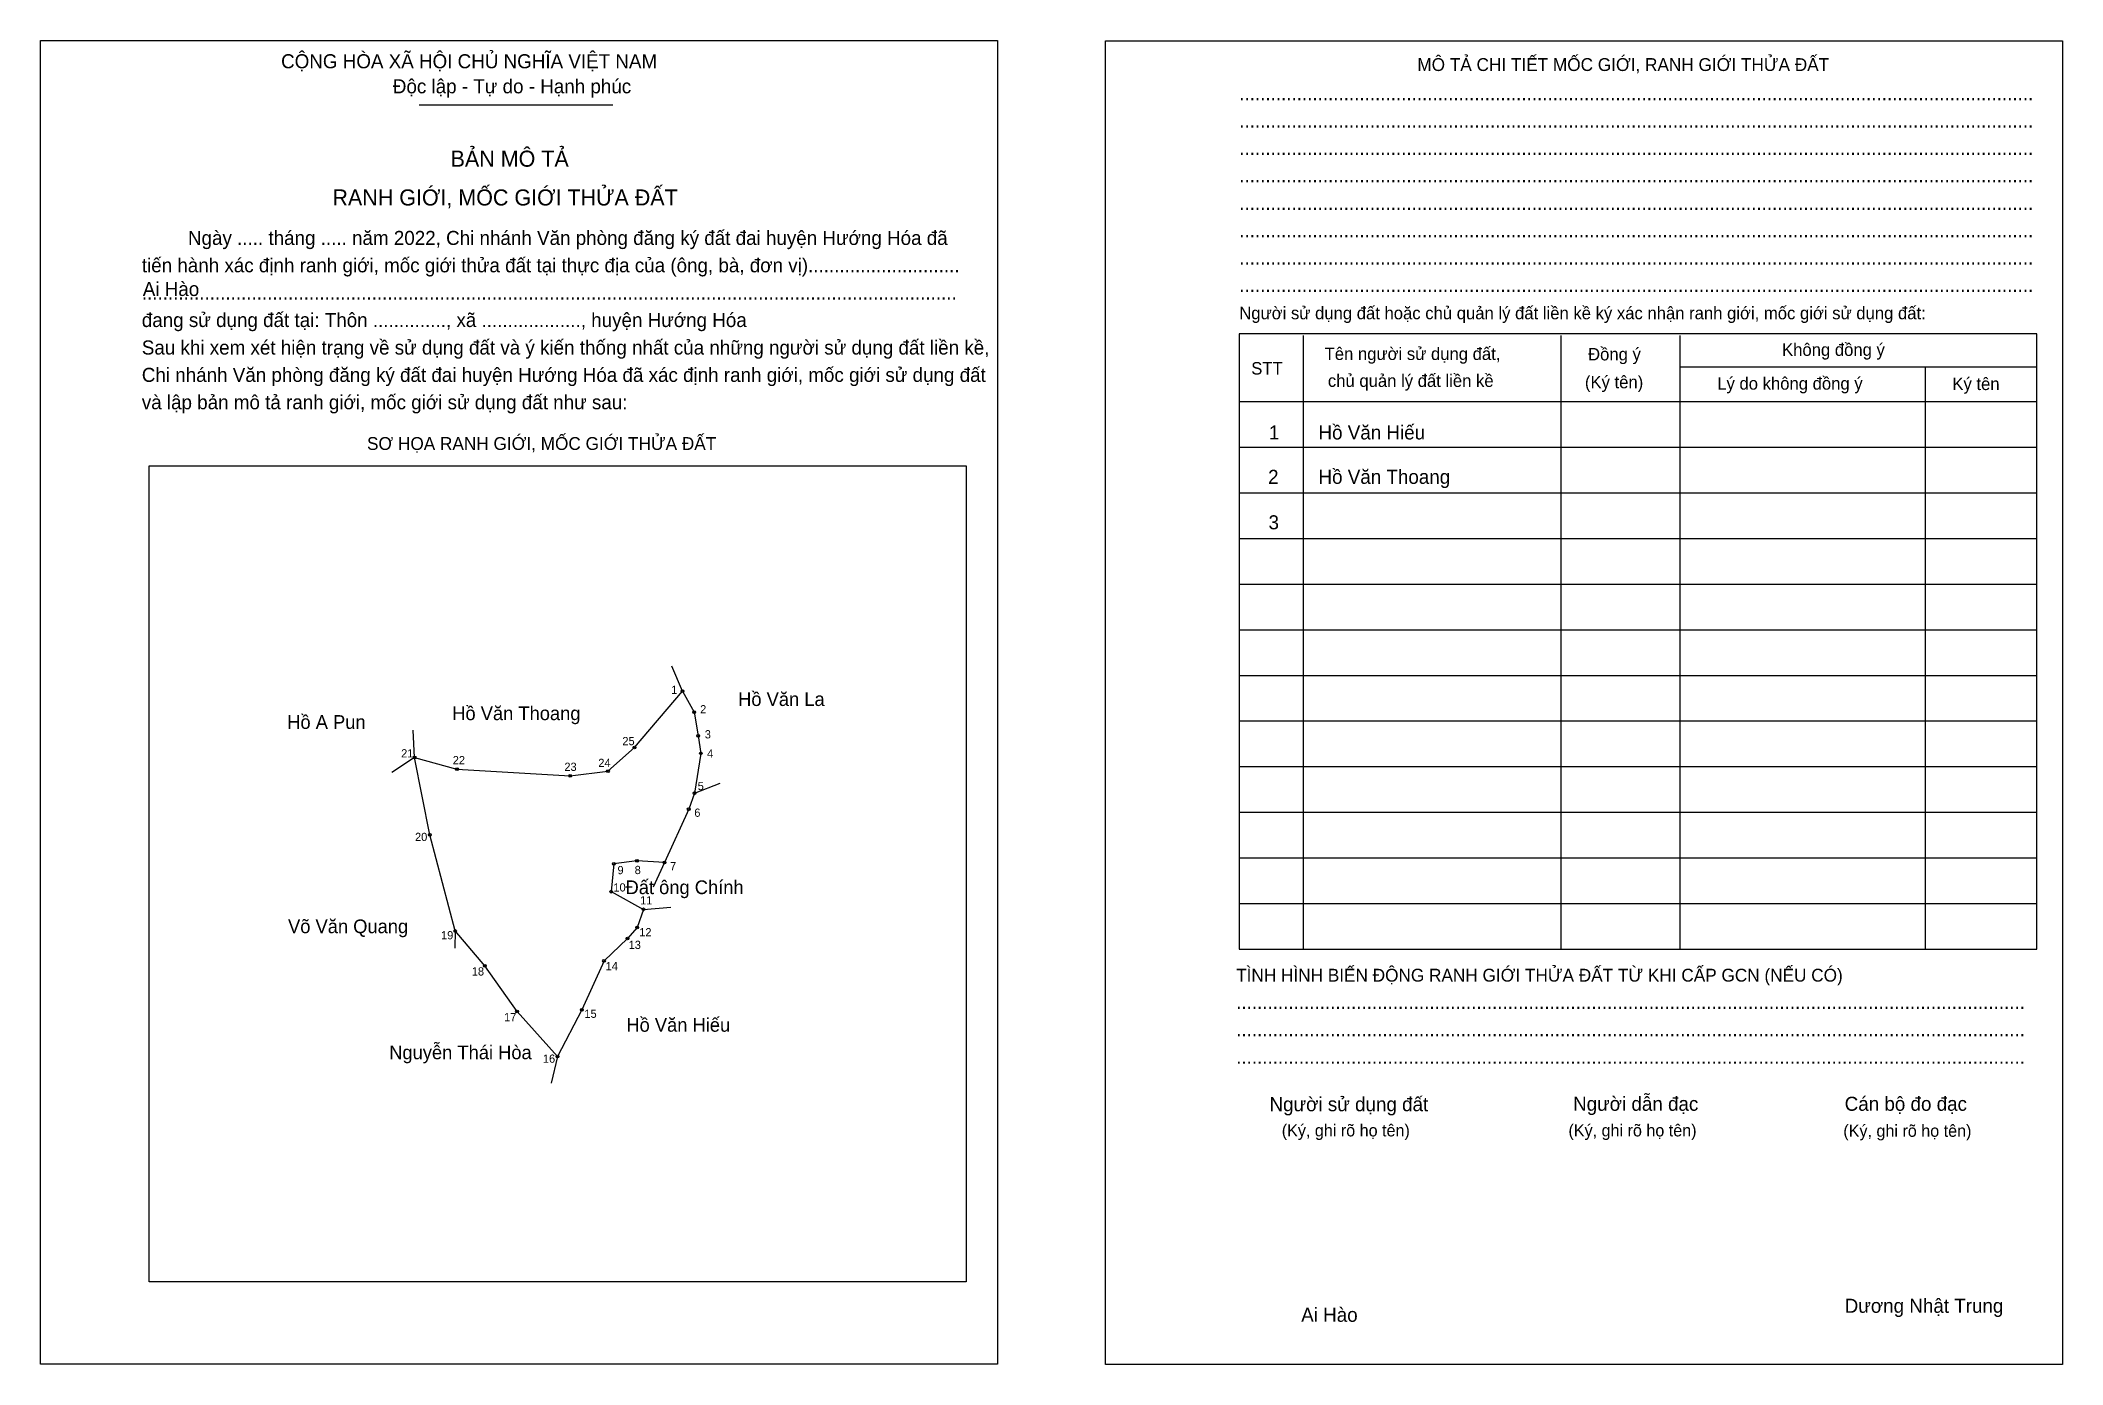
# Model space of a CAD drawing. Extents: x 543525 to 545010, y 1838522 to 1839495.
import ezdxf

# ---------------------------------------------------------------- set-up
doc = ezdxf.new("R2010")
doc.units = 0
for name, color, linetype in [('Level 1', 7, 'Continuous'), ('Level 10', 7, 'Continuous'), ('Level 11', 7, 'Continuous'), ('Level 2', 7, 'Continuous'), ('Level 25', 7, 'Continuous'), ('Level 27', 7, 'Continuous'), ('Level 36', 7, 'Continuous'), ('Level 52', 7, 'Continuous'), ('Level 55', 7, 'Continuous'), ('Level 6', 7, 'Continuous'), ('Level 9', 7, 'Continuous')]:
    doc.layers.add(name, color=color, linetype=linetype)

msp = doc.modelspace()

# ---------------------------------------------------------------- linework, layer by layer
at = {"layer": 'Level 1'}
for p, q in [((543525, 1839495.3), (543525, 1839495.3)), ((544307.2, 1839494.9), (544307.2, 1839494.9)), ((543803.2, 1839448), (543945.4, 1839448)), ((544452.6, 1839278.6), (544452.6, 1838827.6)), ((544641.7, 1839278.6), (544641.7, 1838827.6)), ((544729.2, 1839278.6), (544729.2, 1838827.6)), ((544729.2, 1839255.5), (544991.4, 1839255.5)), ((544909.3, 1839255.5), (544909.3, 1838827.6)), ((544405.6, 1839230), (544991.4, 1839230)), ((544405.6, 1839196.5), (544991.4, 1839196.5)), ((543604.9, 1839182.7), (543604.9, 1839182.7)), ((544405.6, 1839162.9), (544991.4, 1839162.9)), ((544405.6, 1839129.4), (544991.4, 1839129.4)), ((544405.6, 1839095.9), (544991.4, 1839095.9)), ((544405.6, 1839062.3), (544991.4, 1839062.3)), ((544405.6, 1839028.8), (544991.4, 1839028.8)), ((544405.6, 1838995.3), (544991.4, 1838995.3)), ((544405.6, 1838961.8), (544991.4, 1838961.8)), ((544405.6, 1838928.2), (544991.4, 1838928.2)), ((544405.6, 1838894.7), (544991.4, 1838894.7)), ((544405.6, 1838861.2), (544991.4, 1838861.2)), ((544205.1, 1838583.2), (544205.1, 1838583.2)), ((544228.1, 1838522.8), (544228.1, 1838522.8)), ((545010.3, 1838522.5), (545010.3, 1838522.5))]:
    msp.add_line(p, q, dxfattribs=at)
for points in [[(544991.4, 1839279.6), (544405.6, 1839279.6), (544405.6, 1838827.6), (544991.4, 1838827.6)], [(543604.9, 1839182.7), (544205.1, 1839182.7), (544205.1, 1838583.2), (543604.9, 1838583.2)]]:
    msp.add_lwpolyline(points, close=True, dxfattribs=at)
at = {"layer": 'Level 10'}
msp.add_line((543829.6, 1838841), (543829.4, 1838828.5), dxfattribs=at)
msp.add_lwpolyline([(543904.8, 1838748.8), (543875.1, 1838781.9), (543851.4, 1838815.4), (543829.6, 1838841), (543811, 1838911.6), (543799.9, 1838968.5), (543831, 1838959.9), (543914.2, 1838954.9), (543941.9, 1838958.4), (543961.4, 1838975.8), (543996.6, 1839017.1), (544005.3, 1839001.7), (544008.2, 1838984.4), (544010.1, 1838971.5), (544005.5, 1838942.2), (544001.2, 1838930.5), (543983.4, 1838891.4), (543963.2, 1838892.5), (543946.2, 1838890.4), (543944.3, 1838869.9), (543968, 1838856.9), (543963.3, 1838843.5), (543956.3, 1838835.4), (543939, 1838819.1), (543922.7, 1838783.1)], close=True, dxfattribs=at)
at = {"layer": 'Level 11'}
for centre in [(543996.6, 1839017.1), (544005.3, 1839001.7), (543961.4, 1838975.8), (544008.2, 1838984.4), (543799.9, 1838968.5), (543831, 1838959.9), (543941.9, 1838958.4), (544010.1, 1838971.5), (543914.2, 1838954.9), (544001.2, 1838930.5), (544005.5, 1838942.2), (543811, 1838911.6), (543946.2, 1838890.4), (543963.2, 1838892.5), (543983.4, 1838891.4), (543944.3, 1838869.9), (543968, 1838856.9), (543829.6, 1838841), (543963.3, 1838843.5), (543956.3, 1838835.4), (543851.4, 1838815.4), (543939, 1838819.1), (543875.1, 1838781.9), (543922.7, 1838783.1), (543904.8, 1838748.8), (543904.8, 1838748.8)]:
    msp.add_circle(centre, 1.01, dxfattribs=at)
at = {"layer": 'Level 2'}
for points in [[(543525, 1839495.3), (544228.1, 1839495.3), (544228.1, 1838522.8), (543525, 1838522.8)], [(544307.3, 1839494.9), (545010.3, 1839494.9), (545010.3, 1838522.5), (544307.3, 1838522.5)]]:
    msp.add_lwpolyline(points, close=True, dxfattribs=at)
at = {"layer": 'Level 25'}
for p, q in [((543946.2, 1838890.4), (543944.3, 1838869.9)), ((543983.4, 1838891.4), (543963.2, 1838892.5)), ((543851.4, 1838815.4), (543829.6, 1838841)), ((543875.1, 1838781.9), (543851.4, 1838815.4)), ((543922.7, 1838783.1), (543904.8, 1838748.8))]:
    msp.add_line(p, q, dxfattribs=at)
at = {"layer": 'Level 27'}
for p, q in [((543996.6, 1839017.1), (543988.7, 1839035.6)), ((543799.9, 1838968.5), (543798.9, 1838988.6)), ((543799.9, 1838968.5), (543783.1, 1838957.4)), ((544005.5, 1838942.2), (544024.2, 1838949.7)), ((543983.4, 1838891.4), (543975.1, 1838873.1)), ((543968, 1838856.9), (543988, 1838858.6)), ((543904.8, 1838748.8), (543900.2, 1838729.3))]:
    msp.add_line(p, q, dxfattribs=at)

# ---------------------------------------------------------------- texts
at = {"layer": 'Level 1'}
for s, height, p in [('CỘNG HÒA XÃ HỘI CHỦ NGHĨA VIỆT NAM', 10.327, (543701.8, 1839474.8)), ('MÔ TẢ CHI TIẾT MỐC GIỚI, RANH GIỚI THỬA ĐẤT', 9.442, (544536.4, 1839472.8)), ('Độc lập - Tự do - Hạnh phúc', 10.327, (543783.9, 1839456.4)), ('........................................................................................................................................................', 10.3274, (544405.6, 1839451.3)), ('........................................................................................................................................................', 10.3274, (544405.6, 1839431.2)), ('BẢN MÔ TẢ', 11.8, (543826.3, 1839402.5)), ('........................................................................................................................................................', 10.3274, (544405.6, 1839411.1)), ('RANH GIỚI, MỐC GIỚI THỬA ĐẤT', 11.804, (543739.5, 1839374)), ('........................................................................................................................................................', 10.3274, (544405.6, 1839391)), ('........................................................................................................................................................', 10.3274, (544405.6, 1839370.8)), ('Ngày ..... tháng ..... năm 2022, Chi nhánh Văn phòng đăng ký đất đai huyện Hướng Hóa đã', 10.327, (543633.4, 1839345)), ('........................................................................................................................................................', 10.3274, (544405.6, 1839350.7)), ('tiến hành xác định ranh giới, mốc giới thửa đất tại thực địa của (ông, bà, đơn vị).............................', 10.3274, (543599.5, 1839324.9)), ('........................................................................................................................................................', 10.3274, (544405.6, 1839330.6)), ('............................................................................................................................................................', 10.3274, (543599.5, 1839304.8)), ('Người sử dụng đất hoặc chủ quản lý đất liền kề ký xác nhận ranh giới, mốc giới sử dụng đất:', 9.148, (544405.6, 1839290.4)), ('........................................................................................................................................................', 10.3274, (544405.6, 1839310.5)), ('đang sử dụng đất tại: Thôn .............., xã ..................., huyện Hướng Hóa', 10.327, (543599.5, 1839284.7)), ('Sau khi xem xét hiện trạng về sử dụng đất và ý kiến thống nhất của những người sử dụng đất liền kề,', 10.327, (543599.5, 1839264.5)), ('Tên người sử dụng đất,', 9.148, (544468.3, 1839260.5)), ('Đồng ý', 9.15, (544661.8, 1839260.2)), ('Không đồng ý', 9.148, (544804.3, 1839263.5)), ('Chi nhánh Văn phòng đăng ký đất đai huyện Hướng Hóa đã xác định ranh giới, mốc giới sử dụng đất', 10.327, (543599.5, 1839244.4)), ('STT', 9.15, (544414.4, 1839249.8)), ('chủ quản lý đất liền kề', 9.148, (544470.7, 1839240.7)), ('(Ký tên)', 9.15, (544659.5, 1839239.7)), ('Lý do không đồng ý', 9.148, (544756.7, 1839238.7)), ('Ký tên', 9.15, (544929.4, 1839238.4)), ('và lập bản mô tả ranh giới, mốc giới sử dụng đất như sau:', 10.327, (543599.5, 1839224.3)), ('SƠ HỌA RANH GIỚI, MỐC GIỚI THỬA ĐẤT', 9.442, (543764.9, 1839194.4)), ('TÌNH HÌNH BIẾN ĐỘNG RANH GIỚI THỬA ĐẤT TỪ KHI CẤP GCN (NẾU CÓ)', 9.442, (544403.3, 1838803.8)), ('.......................................................................................................................................................', 10.3274, (544403.3, 1838783.7)), ('.......................................................................................................................................................', 10.3274, (544403.3, 1838763.6)), ('.......................................................................................................................................................', 10.3274, (544403.3, 1838743.5)), ('Người dẫn đạc', 10.327, (544650.8, 1838708.9)), ('Người sử dụng đất', 10.327, (544427.8, 1838708.6)), ('Cán bộ đo đạc', 10.327, (544850.3, 1838708.9)), ('(Ký, ghi rõ họ tên)', 8.853, (544436.8, 1838690.1)), ('(Ký, ghi rõ họ tên)', 8.853, (544647.4, 1838690.1)), ('(Ký, ghi rõ họ tên)', 8.853, (544849.3, 1838689.8)), ('Dương Nhật Trung', 10.327, (544850.3, 1838560.5))]:
    msp.add_text(s, height=height, dxfattribs=at).set_placement(p)
at = {"layer": 'Level 36'}
for s, p in [('Hồ Văn Thoang', (543827.5, 1838995.9)), ('Hồ Văn La', (544037.5, 1839006.3)), ('Hồ A Pun', (543706.3, 1838989.5)), ('Đất ông Chính', (543954.8, 1838868.1)), ('Võ Văn Quang', (543706.9, 1838839.4)), ('Hồ Văn Hiếu', (543955.4, 1838767)), ('Nguyễn Thái Hòa', (543781.2, 1838746.8))]:
    msp.add_text(s, height=10.06, dxfattribs=at).set_placement(p)
at = {"layer": 'Level 52'}
for s, height, p in [('1', 10.3, (544427.4, 1839202.1)), ('Hồ Văn Hiếu', 10.327, (544463.8, 1839202.1)), ('Hồ Văn Thoang', 10.327, (544463.8, 1839169.5)), ('2', 10.3, (544426.8, 1839169.5)), ('3', 10.3, (544427.1, 1839136.1))]:
    msp.add_text(s, height=height, dxfattribs=at).set_placement(p)
at = {"layer": 'Level 55'}
for s, p in [('1', (543996.4, 1839017.1)), ('2', (544005.1, 1839001.7)), ('25', (543961, 1838975.8)), ('3', (544008, 1838984.4)), ('21', (543799.5, 1838968.5)), ('22', (543830.6, 1838959.9)), ('24', (543941.4, 1838958.4)), ('4', (544009.8, 1838971.5)), ('23', (543913.8, 1838954.9)), ('6', (544000.9, 1838930.5)), ('5', (544005.3, 1838942.2)), ('20', (543810.5, 1838911.6)), ('9', (543945.9, 1838890.4)), ('8', (543963, 1838892.5)), ('7', (543983.2, 1838891.4)), ('10', (543943.8, 1838869.9)), ('11', (543967.5, 1838856.9)), ('19', (543829.1, 1838841)), ('12', (543962.9, 1838843.5)), ('13', (543955.9, 1838835.4)), ('18', (543851, 1838815.4)), ('14', (543938.6, 1838819.1)), ('17', (543874.6, 1838781.9)), ('15', (543922.3, 1838783.1)), ('16', (543904.4, 1838748.8))]:
    msp.add_text(s, height=0.671, dxfattribs=at).set_placement(p)
at = {"layer": 'Level 6'}
for p in [(543600.2, 1839307.5), (544451.1, 1838553.9)]:
    msp.add_text('Ai Hào', height=10.33, dxfattribs=at).set_placement(p)
at = {"layer": 'Level 9'}
for s, p in [('1', (543988.3, 1839015.1)), ('2', (544009.6, 1839000.9)), ('3', (544013, 1838982.5)), ('21', (543790, 1838968.5)), ('25', (543952.5, 1838977.5)), ('4', (544014.7, 1838968.4)), ('22', (543827.9, 1838963.5)), ('23', (543909.9, 1838958.6)), ('24', (543934.8, 1838961.5)), ('5', (544007.8, 1838944.5)), ('6', (544005.3, 1838924.9)), ('20', (543800.2, 1838907.1)), ('9', (543948.9, 1838882.7)), ('8', (543961.5, 1838882.8)), ('7', (543987.5, 1838885.6)), ('10', (543945.9, 1838870)), ('11', (543965.5, 1838860.5)), ('19', (543819.3, 1838834.9)), ('12', (543964.9, 1838837.1)), ('13', (543957.1, 1838827.8)), ('18', (543841.9, 1838808.3)), ('14', (543940.2, 1838812.2)), ('17', (543865.6, 1838774.7)), ('15', (543924.6, 1838777.2)), ('16', (543894.1, 1838744.2))]:
    msp.add_text(s, height=6.04, dxfattribs=at).set_placement(p)

doc.saveas('drawing.dxf')
